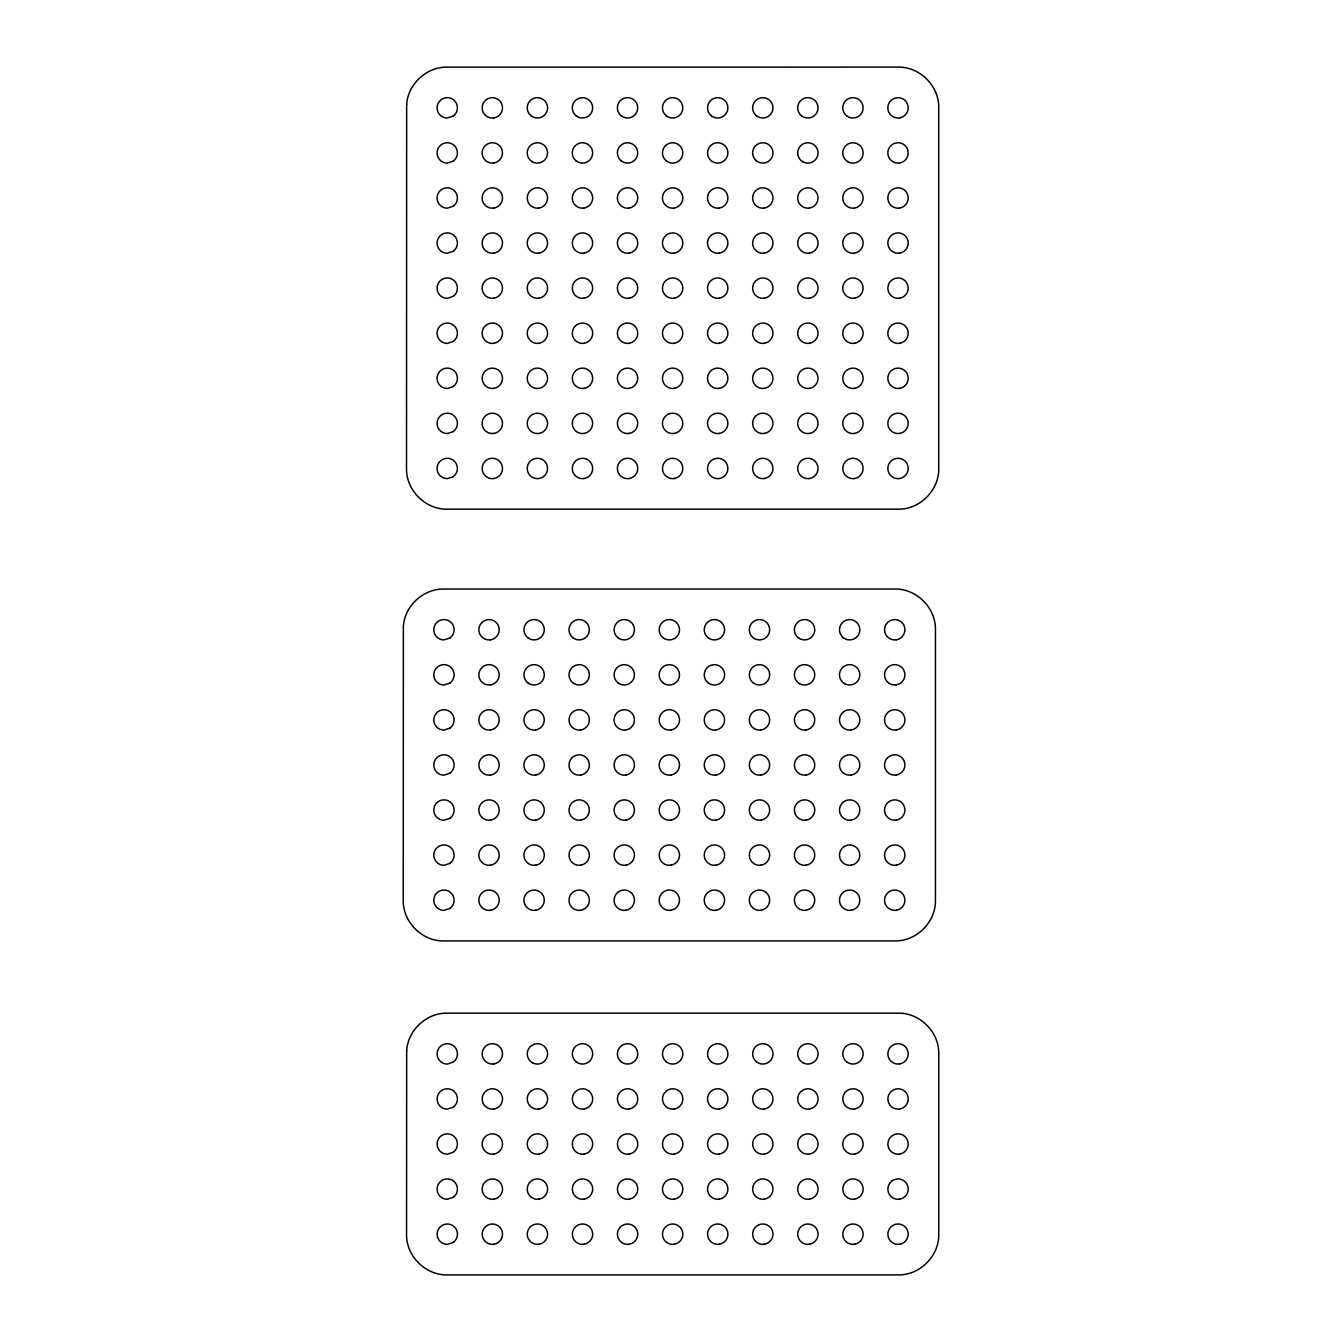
<?xml version="1.0" encoding="UTF-8"?>
<svg xmlns="http://www.w3.org/2000/svg" width="1342" height="1342" viewBox="0 0 1342 1342"><rect width="100%" height="100%" fill="white"/><g stroke="black" fill="none" stroke-linecap="round" stroke-linejoin="round"><path stroke-width="1.5" d="M406.66 104.642L406.525 468.459C406.005 490.216 425.481 509.692 447.238 509.172L898.016 509.172C919.79 509.692 939.266 490.199 938.729 468.442L938.729 107.813C939.266 86.056 919.773 66.58 898.016 67.1L447.238 67.134C426.639 66.697 407.834 84.076 406.66 104.642M403.372 626.546L403.237 900.214C402.717 921.971 422.193 941.447 443.95 940.927L894.728 940.927C916.502 941.447 935.978 921.954 935.441 900.18L935.441 629.75C935.961 607.993 916.485 588.517 894.728 589.037L443.95 589.037C423.351 588.601 404.546 605.98 403.372 626.546M406.676 1050.685L406.559 1234.187C406.039 1255.944 425.515 1275.42 447.272 1274.9L898.05 1274.9C919.807 1275.42 939.299 1255.927 938.763 1234.154L938.763 1053.873C939.283 1032.115 919.807 1012.64 898.05 1013.16L447.272 1013.16C426.672 1012.724 407.867 1030.119 406.676 1050.685M453.227 116.083L447.238 118.029A10.182 10.182 0 0 1 438.18 112.46L437.559 110.983A10.182 10.182 0 0 1 447.238 97.664L448.832 97.798A10.182 10.182 0 0 1 455.475 101.858L456.314 103.217A10.182 10.182 0 0 1 453.227 116.083M453.227 161.157L447.238 163.103A10.182 10.182 0 0 1 438.18 157.551L437.559 156.075A10.182 10.182 0 0 1 447.238 142.738L448.832 142.873A10.182 10.182 0 0 1 455.475 146.932L456.314 148.308A10.182 10.182 0 0 1 453.227 161.157M453.227 206.232L447.238 208.178A10.182 10.182 0 0 1 438.18 202.625L437.559 201.149A10.182 10.182 0 0 1 447.238 187.813L448.832 187.947A10.182 10.182 0 0 1 455.475 192.023L456.314 193.382A10.182 10.182 0 0 1 453.227 206.232M453.227 251.306L447.238 253.252A10.182 10.182 0 0 1 438.18 247.7L437.559 246.223A10.182 10.182 0 0 1 447.238 232.904L448.832 233.022A10.182 10.182 0 0 1 455.475 237.098L456.314 238.457A10.182 10.182 0 0 1 453.227 251.306M453.227 296.397L447.238 298.327A10.182 10.182 0 0 1 438.18 292.774L437.559 291.298A10.182 10.182 0 0 1 447.238 277.979L448.832 278.096A10.182 10.182 0 0 1 455.475 282.172L456.314 283.531A10.182 10.182 0 0 1 453.227 296.397M453.227 341.472L447.238 343.418A10.182 10.182 0 0 1 438.18 337.849L437.559 336.372A10.182 10.182 0 0 1 447.238 323.053L448.832 323.17A10.182 10.182 0 0 1 455.475 327.247L456.314 328.605A10.182 10.182 0 0 1 453.227 341.472M453.227 386.546L447.238 388.492A10.182 10.182 0 0 1 438.18 382.923L437.559 381.447A10.182 10.182 0 0 1 447.238 368.127L448.832 368.262A10.182 10.182 0 0 1 455.475 372.321L456.314 373.697A10.182 10.182 0 0 1 453.227 386.546M453.227 431.621L447.238 433.567A10.182 10.182 0 0 1 438.18 428.014L437.559 426.538A10.182 10.182 0 0 1 447.238 413.202L448.832 413.336A10.182 10.182 0 0 1 455.475 417.412L456.314 418.771A10.182 10.182 0 0 1 453.227 431.621M453.227 476.695L447.238 478.641A10.182 10.182 0 0 1 438.18 473.089L437.559 471.612A10.182 10.182 0 0 1 447.238 458.293L448.832 458.41A10.182 10.182 0 0 1 455.475 462.487L456.314 463.846A10.182 10.182 0 0 1 453.227 476.695M449.939 637.987L443.95 639.933A10.182 10.182 0 0 1 434.892 634.363L434.271 632.887A10.182 10.182 0 0 1 443.95 619.568L445.544 619.702A10.182 10.182 0 0 1 452.187 623.762L453.026 625.12A10.182 10.182 0 0 1 449.939 637.987M449.939 683.061L443.95 685.007A10.182 10.182 0 0 1 434.892 679.455L434.271 677.978A10.182 10.182 0 0 1 443.95 664.642L445.544 664.776A10.182 10.182 0 0 1 452.187 668.836L453.026 670.212A10.182 10.182 0 0 1 449.939 683.061M449.939 728.136L443.95 730.082A10.182 10.182 0 0 1 434.892 724.529L434.271 723.053A10.182 10.182 0 0 1 443.95 709.733L445.544 709.851A10.182 10.182 0 0 1 452.187 713.927L453.026 715.286A10.182 10.182 0 0 1 449.939 728.136M449.939 773.21L443.95 775.156A10.182 10.182 0 0 1 434.892 769.603L434.271 768.127A10.182 10.182 0 0 1 443.95 754.808L445.544 754.925A10.182 10.182 0 0 1 452.187 759.002L453.026 760.36A10.182 10.182 0 0 1 449.939 773.21M449.939 818.301L443.95 820.23A10.182 10.182 0 0 1 434.892 814.678L434.271 813.202A10.182 10.182 0 0 1 443.95 799.882L445.544 800A10.182 10.182 0 0 1 452.187 804.076L453.026 805.435A10.182 10.182 0 0 1 449.939 818.301M449.939 863.376L443.95 865.322A10.182 10.182 0 0 1 434.892 859.752L434.271 858.276A10.182 10.182 0 0 1 443.95 844.957L445.544 845.091A10.182 10.182 0 0 1 452.187 849.15L453.026 850.509A10.182 10.182 0 0 1 449.939 863.376M449.939 908.45L443.95 910.396A10.182 10.182 0 0 1 434.892 904.827L434.271 903.367A10.182 10.182 0 0 1 443.95 890.031L445.544 890.165A10.182 10.182 0 0 1 452.187 894.225L453.026 895.6A10.182 10.182 0 0 1 449.939 908.45M453.26 1062.109L447.272 1064.055A10.182 10.182 0 0 1 438.197 1058.503L437.593 1057.026A10.182 10.182 0 0 1 447.272 1043.69L448.865 1043.824A10.182 10.182 0 0 1 455.508 1047.884L456.347 1049.259A10.182 10.182 0 0 1 453.26 1062.109M453.26 1107.184L447.272 1109.129A10.182 10.182 0 0 1 438.197 1103.577L437.593 1102.101A10.182 10.182 0 0 1 447.272 1088.781L448.865 1088.899A10.182 10.182 0 0 1 455.508 1092.975L456.347 1094.334A10.182 10.182 0 0 1 453.26 1107.184M453.26 1152.258L447.272 1154.204A10.182 10.182 0 0 1 438.197 1148.651L437.593 1147.175A10.182 10.182 0 0 1 447.272 1133.856L448.865 1133.973A10.182 10.182 0 0 1 455.508 1138.05L456.347 1139.408A10.182 10.182 0 0 1 453.26 1152.258M453.26 1197.349L447.272 1199.278A10.182 10.182 0 0 1 438.197 1193.726L437.593 1192.25A10.182 10.182 0 0 1 447.272 1178.93L448.865 1179.048A10.182 10.182 0 0 1 455.508 1183.124L456.347 1184.483A10.182 10.182 0 0 1 453.26 1197.349M453.26 1242.424L447.272 1244.37A10.182 10.182 0 0 1 438.197 1238.8L437.593 1237.324A10.182 10.182 0 0 1 447.272 1224.005L448.865 1224.139A10.182 10.182 0 0 1 455.508 1228.198L456.347 1229.557A10.182 10.182 0 0 1 453.26 1242.424M493.906 117.895L492.313 118.029A10.182 10.182 0 0 1 483.254 112.46L482.634 110.983A10.182 10.182 0 0 1 492.313 97.664L493.906 97.798A10.182 10.182 0 0 1 500.549 101.858L501.388 103.217A10.182 10.182 0 0 1 493.906 117.895M899.61 117.895L898.016 118.029A10.182 10.182 0 0 1 888.958 112.46L888.337 110.983A10.182 10.182 0 0 1 898.016 97.664L899.61 97.798A10.182 10.182 0 0 1 906.253 101.858L907.091 103.217A10.182 10.182 0 0 1 899.61 117.895M493.906 162.969L492.313 163.103A10.182 10.182 0 0 1 483.254 157.551L482.634 156.075A10.182 10.182 0 0 1 492.313 142.738L493.906 142.873A10.182 10.182 0 0 1 500.549 146.932L501.388 148.308A10.182 10.182 0 0 1 493.906 162.969M899.61 162.969L898.016 163.103A10.182 10.182 0 0 1 888.958 157.551L888.337 156.075A10.182 10.182 0 0 1 898.016 142.738L899.61 142.873A10.182 10.182 0 0 1 906.253 146.932L907.091 148.308A10.182 10.182 0 0 1 899.61 162.969M493.906 208.06L492.313 208.178A10.182 10.182 0 0 1 483.254 202.625L482.634 201.149A10.182 10.182 0 0 1 492.313 187.813L493.906 187.947A10.182 10.182 0 0 1 500.549 192.023L501.388 193.382A10.182 10.182 0 0 1 493.906 208.06M538.998 208.06L537.404 208.178A10.182 10.182 0 0 1 528.329 202.625L527.725 201.149A10.182 10.182 0 0 1 537.404 187.813L538.998 187.947A10.182 10.182 0 0 1 545.64 192.023L546.462 193.382A10.182 10.182 0 0 1 538.998 208.06M584.072 208.06L582.478 208.178A10.182 10.182 0 0 1 573.403 202.625L572.799 201.149A10.182 10.182 0 0 1 582.478 187.813L584.072 187.947A10.182 10.182 0 0 1 590.715 192.023L591.554 193.382A10.182 10.182 0 0 1 584.072 208.06M629.146 208.06L627.553 208.178A10.182 10.182 0 0 1 618.477 202.625L617.874 201.149A10.182 10.182 0 0 1 627.553 187.813L629.146 187.947A10.182 10.182 0 0 1 635.789 192.023L636.628 193.382A10.182 10.182 0 0 1 629.146 208.06M674.221 208.06L672.627 208.178A10.182 10.182 0 0 1 663.569 202.625L662.948 201.149A10.182 10.182 0 0 1 672.627 187.813L674.221 187.947A10.182 10.182 0 0 1 680.864 192.023L681.702 193.382A10.182 10.182 0 0 1 674.221 208.06M719.295 208.06L717.702 208.178A10.182 10.182 0 0 1 708.643 202.625L708.022 201.149A10.182 10.182 0 0 1 717.702 187.813L719.295 187.947A10.182 10.182 0 0 1 725.938 192.023L726.777 193.382A10.182 10.182 0 0 1 719.295 208.06M764.386 208.06L762.793 208.178A10.182 10.182 0 0 1 753.718 202.625L753.114 201.149A10.182 10.182 0 0 1 762.793 187.813L764.386 187.947A10.182 10.182 0 0 1 771.029 192.023L771.851 193.382A10.182 10.182 0 0 1 764.386 208.06M809.461 208.06L807.867 208.178A10.182 10.182 0 0 1 798.792 202.625L798.188 201.149A10.182 10.182 0 0 1 807.867 187.813L809.461 187.947A10.182 10.182 0 0 1 816.104 192.023L816.926 193.382A10.182 10.182 0 0 1 809.461 208.06M854.535 208.06L852.942 208.178A10.182 10.182 0 0 1 843.866 202.625L843.262 201.149A10.182 10.182 0 0 1 852.942 187.813L854.535 187.947A10.182 10.182 0 0 1 861.178 192.023L862.017 193.382A10.182 10.182 0 0 1 854.535 208.06M899.61 208.06L898.016 208.178A10.182 10.182 0 0 1 888.958 202.625L888.337 201.149A10.182 10.182 0 0 1 898.016 187.813L899.61 187.947A10.182 10.182 0 0 1 906.253 192.023L907.091 193.382A10.182 10.182 0 0 1 899.61 208.06M493.906 253.135L492.313 253.252A10.182 10.182 0 0 1 483.254 247.7L482.634 246.223A10.182 10.182 0 0 1 492.313 232.904L493.906 233.022A10.182 10.182 0 0 1 500.549 237.098L501.388 238.457A10.182 10.182 0 0 1 493.906 253.135M538.998 253.135L537.404 253.252A10.182 10.182 0 0 1 528.329 247.7L527.725 246.223A10.182 10.182 0 0 1 537.404 232.904L538.998 233.022A10.182 10.182 0 0 1 545.64 237.098L546.462 238.457A10.182 10.182 0 0 1 538.998 253.135M584.072 253.135L582.478 253.252A10.182 10.182 0 0 1 573.403 247.7L572.799 246.223A10.182 10.182 0 0 1 582.478 232.904L584.072 233.022A10.182 10.182 0 0 1 590.715 237.098L591.554 238.457A10.182 10.182 0 0 1 584.072 253.135M629.146 253.135L627.553 253.252A10.182 10.182 0 0 1 618.477 247.7L617.874 246.223A10.182 10.182 0 0 1 627.553 232.904L629.146 233.022A10.182 10.182 0 0 1 635.789 237.098L636.628 238.457A10.182 10.182 0 0 1 629.146 253.135M674.221 253.135L672.627 253.252A10.182 10.182 0 0 1 663.569 247.7L662.948 246.223A10.182 10.182 0 0 1 672.627 232.904L674.221 233.022A10.182 10.182 0 0 1 680.864 237.098L681.702 238.457A10.182 10.182 0 0 1 674.221 253.135M719.295 253.135L717.702 253.252A10.182 10.182 0 0 1 708.643 247.7L708.022 246.223A10.182 10.182 0 0 1 717.702 232.904L719.295 233.022A10.182 10.182 0 0 1 725.938 237.098L726.777 238.457A10.182 10.182 0 0 1 719.295 253.135M764.386 253.135L762.793 253.252A10.182 10.182 0 0 1 753.718 247.7L753.114 246.223A10.182 10.182 0 0 1 762.793 232.904L764.386 233.022A10.182 10.182 0 0 1 771.029 237.098L771.851 238.457A10.182 10.182 0 0 1 764.386 253.135M809.461 253.135L807.867 253.252A10.182 10.182 0 0 1 798.792 247.7L798.188 246.223A10.182 10.182 0 0 1 807.867 232.904L809.461 233.022A10.182 10.182 0 0 1 816.104 237.098L816.926 238.457A10.182 10.182 0 0 1 809.461 253.135M854.535 253.135L852.942 253.252A10.182 10.182 0 0 1 843.866 247.7L843.262 246.223A10.182 10.182 0 0 1 852.942 232.904L854.535 233.022A10.182 10.182 0 0 1 861.178 237.098L862.017 238.457A10.182 10.182 0 0 1 854.535 253.135M899.61 253.135L898.016 253.252A10.182 10.182 0 0 1 888.958 247.7L888.337 246.223A10.182 10.182 0 0 1 898.016 232.904L899.61 233.022A10.182 10.182 0 0 1 906.253 237.098L907.091 238.457A10.182 10.182 0 0 1 899.61 253.135M493.906 298.209L492.313 298.327A10.182 10.182 0 0 1 483.254 292.774L482.634 291.298A10.182 10.182 0 0 1 492.313 277.979L493.906 278.096A10.182 10.182 0 0 1 500.549 282.172L501.388 283.531A10.182 10.182 0 0 1 493.906 298.209M538.998 298.209L537.404 298.327A10.182 10.182 0 0 1 528.329 292.774L527.725 291.298A10.182 10.182 0 0 1 537.404 277.979L538.998 278.096A10.182 10.182 0 0 1 545.64 282.172L546.462 283.531A10.182 10.182 0 0 1 538.998 298.209M584.072 298.209L582.478 298.327A10.182 10.182 0 0 1 573.403 292.774L572.799 291.298A10.182 10.182 0 0 1 582.478 277.979L584.072 278.096A10.182 10.182 0 0 1 590.715 282.172L591.554 283.531A10.182 10.182 0 0 1 584.072 298.209M629.146 298.209L627.553 298.327A10.182 10.182 0 0 1 618.477 292.774L617.874 291.298A10.182 10.182 0 0 1 627.553 277.979L629.146 278.096A10.182 10.182 0 0 1 635.789 282.172L636.628 283.531A10.182 10.182 0 0 1 629.146 298.209M674.221 298.209L672.627 298.327A10.182 10.182 0 0 1 663.569 292.774L662.948 291.298A10.182 10.182 0 0 1 672.627 277.979L674.221 278.096A10.182 10.182 0 0 1 680.864 282.172L681.702 283.531A10.182 10.182 0 0 1 674.221 298.209M719.295 298.209L717.702 298.327A10.182 10.182 0 0 1 708.643 292.774L708.022 291.298A10.182 10.182 0 0 1 717.702 277.979L719.295 278.096A10.182 10.182 0 0 1 725.938 282.172L726.777 283.531A10.182 10.182 0 0 1 719.295 298.209M764.386 298.209L762.793 298.327A10.182 10.182 0 0 1 753.718 292.774L753.114 291.298A10.182 10.182 0 0 1 762.793 277.979L764.386 278.096A10.182 10.182 0 0 1 771.029 282.172L771.851 283.531A10.182 10.182 0 0 1 764.386 298.209M809.461 298.209L807.867 298.327A10.182 10.182 0 0 1 798.792 292.774L798.188 291.298A10.182 10.182 0 0 1 807.867 277.979L809.461 278.096A10.182 10.182 0 0 1 816.104 282.172L816.926 283.531A10.182 10.182 0 0 1 809.461 298.209M854.535 298.209L852.942 298.327A10.182 10.182 0 0 1 843.866 292.774L843.262 291.298A10.182 10.182 0 0 1 852.942 277.979L854.535 278.096A10.182 10.182 0 0 1 861.178 282.172L862.017 283.531A10.182 10.182 0 0 1 854.535 298.209M899.61 298.209L898.016 298.327A10.182 10.182 0 0 1 888.958 292.774L888.337 291.298A10.182 10.182 0 0 1 898.016 277.979L899.61 278.096A10.182 10.182 0 0 1 906.253 282.172L907.091 283.531A10.182 10.182 0 0 1 899.61 298.209M493.906 343.284L492.313 343.418A10.182 10.182 0 0 1 483.254 337.849L482.634 336.372A10.182 10.182 0 0 1 492.313 323.053L493.906 323.17A10.182 10.182 0 0 1 500.549 327.247L501.388 328.605A10.182 10.182 0 0 1 493.906 343.284M538.998 343.284L537.404 343.418A10.182 10.182 0 0 1 528.329 337.849L527.725 336.372A10.182 10.182 0 0 1 537.404 323.053L538.998 323.17A10.182 10.182 0 0 1 545.64 327.247L546.462 328.605A10.182 10.182 0 0 1 538.998 343.284M584.072 343.284L582.478 343.418A10.182 10.182 0 0 1 573.403 337.849L572.799 336.372A10.182 10.182 0 0 1 582.478 323.053L584.072 323.17A10.182 10.182 0 0 1 590.715 327.247L591.554 328.605A10.182 10.182 0 0 1 584.072 343.284M629.146 343.284L627.553 343.418A10.182 10.182 0 0 1 618.477 337.849L617.874 336.372A10.182 10.182 0 0 1 627.553 323.053L629.146 323.17A10.182 10.182 0 0 1 635.789 327.247L636.628 328.605A10.182 10.182 0 0 1 629.146 343.284M674.221 343.284L672.627 343.418A10.182 10.182 0 0 1 663.569 337.849L662.948 336.372A10.182 10.182 0 0 1 672.627 323.053L674.221 323.17A10.182 10.182 0 0 1 680.864 327.247L681.702 328.605A10.182 10.182 0 0 1 674.221 343.284M719.295 343.284L717.702 343.418A10.182 10.182 0 0 1 708.643 337.849L708.022 336.372A10.182 10.182 0 0 1 717.702 323.053L719.295 323.17A10.182 10.182 0 0 1 725.938 327.247L726.777 328.605A10.182 10.182 0 0 1 719.295 343.284M764.386 343.284L762.793 343.418A10.182 10.182 0 0 1 753.718 337.849L753.114 336.372A10.182 10.182 0 0 1 762.793 323.053L764.386 323.17A10.182 10.182 0 0 1 771.029 327.247L771.851 328.605A10.182 10.182 0 0 1 764.386 343.284M809.461 343.284L807.867 343.418A10.182 10.182 0 0 1 798.792 337.849L798.188 336.372A10.182 10.182 0 0 1 807.867 323.053L809.461 323.17A10.182 10.182 0 0 1 816.104 327.247L816.926 328.605A10.182 10.182 0 0 1 809.461 343.284M854.535 343.284L852.942 343.418A10.182 10.182 0 0 1 843.866 337.849L843.262 336.372A10.182 10.182 0 0 1 852.942 323.053L854.535 323.17A10.182 10.182 0 0 1 861.178 327.247L862.017 328.605A10.182 10.182 0 0 1 854.535 343.284M899.61 343.284L898.016 343.418A10.182 10.182 0 0 1 888.958 337.849L888.337 336.372A10.182 10.182 0 0 1 898.016 323.053L899.61 323.17A10.182 10.182 0 0 1 906.253 327.247L907.091 328.605A10.182 10.182 0 0 1 899.61 343.284M493.906 388.358L492.313 388.492A10.182 10.182 0 0 1 483.254 382.923L482.634 381.447A10.182 10.182 0 0 1 492.313 368.127L493.906 368.262A10.182 10.182 0 0 1 500.549 372.321L501.388 373.697A10.182 10.182 0 0 1 493.906 388.358M538.998 388.358L537.404 388.492A10.182 10.182 0 0 1 528.329 382.923L527.725 381.447A10.182 10.182 0 0 1 537.404 368.127L538.998 368.262A10.182 10.182 0 0 1 545.64 372.321L546.462 373.697A10.182 10.182 0 0 1 538.998 388.358M584.072 388.358L582.478 388.492A10.182 10.182 0 0 1 573.403 382.923L572.799 381.447A10.182 10.182 0 0 1 582.478 368.127L584.072 368.262A10.182 10.182 0 0 1 590.715 372.321L591.554 373.697A10.182 10.182 0 0 1 584.072 388.358M629.146 388.358L627.553 388.492A10.182 10.182 0 0 1 618.477 382.923L617.874 381.447A10.182 10.182 0 0 1 627.553 368.127L629.146 368.262A10.182 10.182 0 0 1 635.789 372.321L636.628 373.697A10.182 10.182 0 0 1 629.146 388.358M674.221 388.358L672.627 388.492A10.182 10.182 0 0 1 663.569 382.923L662.948 381.447A10.182 10.182 0 0 1 672.627 368.127L674.221 368.262A10.182 10.182 0 0 1 680.864 372.321L681.702 373.697A10.182 10.182 0 0 1 674.221 388.358M719.295 388.358L717.702 388.492A10.182 10.182 0 0 1 708.643 382.923L708.022 381.447A10.182 10.182 0 0 1 717.702 368.127L719.295 368.262A10.182 10.182 0 0 1 725.938 372.321L726.777 373.697A10.182 10.182 0 0 1 719.295 388.358M764.386 388.358L762.793 388.492A10.182 10.182 0 0 1 753.718 382.923L753.114 381.447A10.182 10.182 0 0 1 762.793 368.127L764.386 368.262A10.182 10.182 0 0 1 771.029 372.321L771.851 373.697A10.182 10.182 0 0 1 764.386 388.358M809.461 388.358L807.867 388.492A10.182 10.182 0 0 1 798.792 382.923L798.188 381.447A10.182 10.182 0 0 1 807.867 368.127L809.461 368.262A10.182 10.182 0 0 1 816.104 372.321L816.926 373.697A10.182 10.182 0 0 1 809.461 388.358M854.535 388.358L852.942 388.492A10.182 10.182 0 0 1 843.866 382.923L843.262 381.447A10.182 10.182 0 0 1 852.942 368.127L854.535 368.262A10.182 10.182 0 0 1 861.178 372.321L862.017 373.697A10.182 10.182 0 0 1 854.535 388.358M899.61 388.358L898.016 388.492A10.182 10.182 0 0 1 888.958 382.923L888.337 381.447A10.182 10.182 0 0 1 898.016 368.127L899.61 368.262A10.182 10.182 0 0 1 906.253 372.321L907.091 373.697A10.182 10.182 0 0 1 899.61 388.358M493.906 433.432L492.313 433.567A10.182 10.182 0 0 1 483.254 428.014L482.634 426.538A10.182 10.182 0 0 1 492.313 413.202L493.906 413.336A10.182 10.182 0 0 1 500.549 417.412L501.388 418.771A10.182 10.182 0 0 1 493.906 433.432M538.998 433.432L537.404 433.567A10.182 10.182 0 0 1 528.329 428.014L527.725 426.538A10.182 10.182 0 0 1 537.404 413.202L538.998 413.336A10.182 10.182 0 0 1 545.64 417.412L546.462 418.771A10.182 10.182 0 0 1 538.998 433.432M584.072 433.432L582.478 433.567A10.182 10.182 0 0 1 573.403 428.014L572.799 426.538A10.182 10.182 0 0 1 582.478 413.202L584.072 413.336A10.182 10.182 0 0 1 590.715 417.412L591.554 418.771A10.182 10.182 0 0 1 584.072 433.432M629.146 433.432L627.553 433.567A10.182 10.182 0 0 1 618.477 428.014L617.874 426.538A10.182 10.182 0 0 1 627.553 413.202L629.146 413.336A10.182 10.182 0 0 1 635.789 417.412L636.628 418.771A10.182 10.182 0 0 1 629.146 433.432M674.221 433.432L672.627 433.567A10.182 10.182 0 0 1 663.569 428.014L662.948 426.538A10.182 10.182 0 0 1 672.627 413.202L674.221 413.336A10.182 10.182 0 0 1 680.864 417.412L681.702 418.771A10.182 10.182 0 0 1 674.221 433.432M719.295 433.432L717.702 433.567A10.182 10.182 0 0 1 708.643 428.014L708.022 426.538A10.182 10.182 0 0 1 717.702 413.202L719.295 413.336A10.182 10.182 0 0 1 725.938 417.412L726.777 418.771A10.182 10.182 0 0 1 719.295 433.432M764.386 433.432L762.793 433.567A10.182 10.182 0 0 1 753.718 428.014L753.114 426.538A10.182 10.182 0 0 1 762.793 413.202L764.386 413.336A10.182 10.182 0 0 1 771.029 417.412L771.851 418.771A10.182 10.182 0 0 1 764.386 433.432M809.461 433.432L807.867 433.567A10.182 10.182 0 0 1 798.792 428.014L798.188 426.538A10.182 10.182 0 0 1 807.867 413.202L809.461 413.336A10.182 10.182 0 0 1 816.104 417.412L816.926 418.771A10.182 10.182 0 0 1 809.461 433.432M854.535 433.432L852.942 433.567A10.182 10.182 0 0 1 843.866 428.014L843.262 426.538A10.182 10.182 0 0 1 852.942 413.202L854.535 413.336A10.182 10.182 0 0 1 861.178 417.412L862.017 418.771A10.182 10.182 0 0 1 854.535 433.432M899.61 433.432L898.016 433.567A10.182 10.182 0 0 1 888.958 428.014L888.337 426.538A10.182 10.182 0 0 1 898.016 413.202L899.61 413.336A10.182 10.182 0 0 1 906.253 417.412L907.091 418.771A10.182 10.182 0 0 1 899.61 433.432M493.906 478.524L492.313 478.641A10.182 10.182 0 0 1 483.254 473.089L482.634 471.612A10.182 10.182 0 0 1 492.313 458.293L493.906 458.41A10.182 10.182 0 0 1 500.549 462.487L501.388 463.846A10.182 10.182 0 0 1 493.906 478.524M538.998 478.524L537.404 478.641A10.182 10.182 0 0 1 528.329 473.089L527.725 471.612A10.182 10.182 0 0 1 537.404 458.293L538.998 458.41A10.182 10.182 0 0 1 545.64 462.487L546.462 463.846A10.182 10.182 0 0 1 538.998 478.524M584.072 478.524L582.478 478.641A10.182 10.182 0 0 1 573.403 473.089L572.799 471.612A10.182 10.182 0 0 1 582.478 458.293L584.072 458.41A10.182 10.182 0 0 1 590.715 462.487L591.554 463.846A10.182 10.182 0 0 1 584.072 478.524M629.146 478.524L627.553 478.641A10.182 10.182 0 0 1 618.477 473.089L617.874 471.612A10.182 10.182 0 0 1 627.553 458.293L629.146 458.41A10.182 10.182 0 0 1 635.789 462.487L636.628 463.846A10.182 10.182 0 0 1 629.146 478.524M674.221 478.524L672.627 478.641A10.182 10.182 0 0 1 663.569 473.089L662.948 471.612A10.182 10.182 0 0 1 672.627 458.293L674.221 458.41A10.182 10.182 0 0 1 680.864 462.487L681.702 463.846A10.182 10.182 0 0 1 674.221 478.524M719.295 478.524L717.702 478.641A10.182 10.182 0 0 1 708.643 473.089L708.022 471.612A10.182 10.182 0 0 1 717.702 458.293L719.295 458.41A10.182 10.182 0 0 1 725.938 462.487L726.777 463.846A10.182 10.182 0 0 1 719.295 478.524M764.386 478.524L762.793 478.641A10.182 10.182 0 0 1 753.718 473.089L753.114 471.612A10.182 10.182 0 0 1 762.793 458.293L764.386 458.41A10.182 10.182 0 0 1 771.029 462.487L771.851 463.846A10.182 10.182 0 0 1 764.386 478.524M809.461 478.524L807.867 478.641A10.182 10.182 0 0 1 798.792 473.089L798.188 471.612A10.182 10.182 0 0 1 807.867 458.293L809.461 458.41A10.182 10.182 0 0 1 816.104 462.487L816.926 463.846A10.182 10.182 0 0 1 809.461 478.524M854.535 478.524L852.942 478.641A10.182 10.182 0 0 1 843.866 473.089L843.262 471.612A10.182 10.182 0 0 1 852.942 458.293L854.535 458.41A10.182 10.182 0 0 1 861.178 462.487L862.017 463.846A10.182 10.182 0 0 1 854.535 478.524M899.61 478.524L898.016 478.641A10.182 10.182 0 0 1 888.958 473.089L888.337 471.612A10.182 10.182 0 0 1 898.016 458.293L899.61 458.41A10.182 10.182 0 0 1 906.253 462.487L907.091 463.846A10.182 10.182 0 0 1 899.61 478.524M490.618 639.798L489.025 639.933A10.182 10.182 0 0 1 479.966 634.363L479.346 632.887A10.182 10.182 0 0 1 489.025 619.568L490.618 619.702A10.182 10.182 0 0 1 497.261 623.762L498.1 625.12A10.182 10.182 0 0 1 490.618 639.798M896.322 639.798L894.728 639.933A10.182 10.182 0 0 1 885.653 634.363L885.049 632.887A10.182 10.182 0 0 1 894.728 619.568L896.322 619.702A10.182 10.182 0 0 1 902.965 623.762L903.803 625.12A10.182 10.182 0 0 1 896.322 639.798M490.618 684.873L489.025 685.007A10.182 10.182 0 0 1 479.966 679.455L479.346 677.978A10.182 10.182 0 0 1 489.025 664.642L490.618 664.776A10.182 10.182 0 0 1 497.261 668.836L498.1 670.212A10.182 10.182 0 0 1 490.618 684.873M896.322 684.873L894.728 685.007A10.182 10.182 0 0 1 885.653 679.455L885.049 677.978A10.182 10.182 0 0 1 894.728 664.642L896.322 664.776A10.182 10.182 0 0 1 902.965 668.836L903.803 670.212A10.182 10.182 0 0 1 896.322 684.873M490.618 729.964L489.025 730.082A10.182 10.182 0 0 1 479.966 724.529L479.346 723.053A10.182 10.182 0 0 1 489.025 709.733L490.618 709.851A10.182 10.182 0 0 1 497.261 713.927L498.1 715.286A10.182 10.182 0 0 1 490.618 729.964M535.693 729.964L534.116 730.082A10.182 10.182 0 0 1 525.041 724.529L524.42 723.053A10.182 10.182 0 0 1 534.116 709.733L535.693 709.851A10.182 10.182 0 0 1 542.336 713.927L543.174 715.286A10.182 10.182 0 0 1 535.693 729.964M580.784 729.964L579.19 730.082A10.182 10.182 0 0 1 570.115 724.529L569.511 723.053A10.182 10.182 0 0 1 579.19 709.733L580.784 709.851A10.182 10.182 0 0 1 587.427 713.927L588.249 715.286A10.182 10.182 0 0 1 580.784 729.964M625.858 729.964L624.265 730.082A10.182 10.182 0 0 1 615.19 724.529L614.586 723.053A10.182 10.182 0 0 1 624.265 709.733L625.858 709.851A10.182 10.182 0 0 1 632.501 713.927L633.34 715.286A10.182 10.182 0 0 1 625.858 729.964M670.933 729.964L669.339 730.082A10.182 10.182 0 0 1 660.264 724.529L659.66 723.053A10.182 10.182 0 0 1 669.339 709.733L670.933 709.851A10.182 10.182 0 0 1 677.576 713.927L678.415 715.286A10.182 10.182 0 0 1 670.933 729.964M716.007 729.964L714.414 730.082A10.182 10.182 0 0 1 705.355 724.529L704.735 723.053A10.182 10.182 0 0 1 714.414 709.733L716.007 709.851A10.182 10.182 0 0 1 722.65 713.927L723.489 715.286A10.182 10.182 0 0 1 716.007 729.964M761.082 729.964L759.488 730.082A10.182 10.182 0 0 1 750.43 724.529L749.809 723.053A10.182 10.182 0 0 1 759.488 709.733L761.082 709.851A10.182 10.182 0 0 1 767.725 713.927L768.563 715.286A10.182 10.182 0 0 1 761.082 729.964M806.173 729.964L804.579 730.082A10.182 10.182 0 0 1 795.504 724.529L794.9 723.053A10.182 10.182 0 0 1 804.579 709.733L806.173 709.851A10.182 10.182 0 0 1 812.816 713.927L813.638 715.286A10.182 10.182 0 0 1 806.173 729.964M851.247 729.964L849.654 730.082A10.182 10.182 0 0 1 840.578 724.529L839.975 723.053A10.182 10.182 0 0 1 849.654 709.733L851.247 709.851A10.182 10.182 0 0 1 857.89 713.927L858.712 715.286A10.182 10.182 0 0 1 851.247 729.964M896.322 729.964L894.728 730.082A10.182 10.182 0 0 1 885.653 724.529L885.049 723.053A10.182 10.182 0 0 1 894.728 709.733L896.322 709.851A10.182 10.182 0 0 1 902.965 713.927L903.803 715.286A10.182 10.182 0 0 1 896.322 729.964M490.618 775.039L489.025 775.156A10.182 10.182 0 0 1 479.966 769.603L479.346 768.127A10.182 10.182 0 0 1 489.025 754.808L490.618 754.925A10.182 10.182 0 0 1 497.261 759.002L498.1 760.36A10.182 10.182 0 0 1 490.618 775.039M535.693 775.039L534.116 775.156A10.182 10.182 0 0 1 525.041 769.603L524.42 768.127A10.182 10.182 0 0 1 534.116 754.808L535.693 754.925A10.182 10.182 0 0 1 542.336 759.002L543.174 760.36A10.182 10.182 0 0 1 535.693 775.039M580.784 775.039L579.19 775.156A10.182 10.182 0 0 1 570.115 769.603L569.511 768.127A10.182 10.182 0 0 1 579.19 754.808L580.784 754.925A10.182 10.182 0 0 1 587.427 759.002L588.249 760.36A10.182 10.182 0 0 1 580.784 775.039M625.858 775.039L624.265 775.156A10.182 10.182 0 0 1 615.19 769.603L614.586 768.127A10.182 10.182 0 0 1 624.265 754.808L625.858 754.925A10.182 10.182 0 0 1 632.501 759.002L633.34 760.36A10.182 10.182 0 0 1 625.858 775.039M670.933 775.039L669.339 775.156A10.182 10.182 0 0 1 660.264 769.603L659.66 768.127A10.182 10.182 0 0 1 669.339 754.808L670.933 754.925A10.182 10.182 0 0 1 677.576 759.002L678.415 760.36A10.182 10.182 0 0 1 670.933 775.039M716.007 775.039L714.414 775.156A10.182 10.182 0 0 1 705.355 769.603L704.735 768.127A10.182 10.182 0 0 1 714.414 754.808L716.007 754.925A10.182 10.182 0 0 1 722.65 759.002L723.489 760.36A10.182 10.182 0 0 1 716.007 775.039M761.082 775.039L759.488 775.156A10.182 10.182 0 0 1 750.43 769.603L749.809 768.127A10.182 10.182 0 0 1 759.488 754.808L761.082 754.925A10.182 10.182 0 0 1 767.725 759.002L768.563 760.36A10.182 10.182 0 0 1 761.082 775.039M806.173 775.039L804.579 775.156A10.182 10.182 0 0 1 795.504 769.603L794.9 768.127A10.182 10.182 0 0 1 804.579 754.808L806.173 754.925A10.182 10.182 0 0 1 812.816 759.002L813.638 760.36A10.182 10.182 0 0 1 806.173 775.039M851.247 775.039L849.654 775.156A10.182 10.182 0 0 1 840.578 769.603L839.975 768.127A10.182 10.182 0 0 1 849.654 754.808L851.247 754.925A10.182 10.182 0 0 1 857.89 759.002L858.712 760.36A10.182 10.182 0 0 1 851.247 775.039M896.322 775.039L894.728 775.156A10.182 10.182 0 0 1 885.653 769.603L885.049 768.127A10.182 10.182 0 0 1 894.728 754.808L896.322 754.925A10.182 10.182 0 0 1 902.965 759.002L903.803 760.36A10.182 10.182 0 0 1 896.322 775.039M490.618 820.113L489.025 820.23A10.182 10.182 0 0 1 479.966 814.678L479.346 813.202A10.182 10.182 0 0 1 489.025 799.882L490.618 800A10.182 10.182 0 0 1 497.261 804.076L498.1 805.435A10.182 10.182 0 0 1 490.618 820.113M535.693 820.113L534.116 820.23A10.182 10.182 0 0 1 525.041 814.678L524.42 813.202A10.182 10.182 0 0 1 534.116 799.882L535.693 800A10.182 10.182 0 0 1 542.336 804.076L543.174 805.435A10.182 10.182 0 0 1 535.693 820.113M580.784 820.113L579.19 820.23A10.182 10.182 0 0 1 570.115 814.678L569.511 813.202A10.182 10.182 0 0 1 579.19 799.882L580.784 800A10.182 10.182 0 0 1 587.427 804.076L588.249 805.435A10.182 10.182 0 0 1 580.784 820.113M625.858 820.113L624.265 820.23A10.182 10.182 0 0 1 615.19 814.678L614.586 813.202A10.182 10.182 0 0 1 624.265 799.882L625.858 800A10.182 10.182 0 0 1 632.501 804.076L633.34 805.435A10.182 10.182 0 0 1 625.858 820.113M670.933 820.113L669.339 820.23A10.182 10.182 0 0 1 660.264 814.678L659.66 813.202A10.182 10.182 0 0 1 669.339 799.882L670.933 800A10.182 10.182 0 0 1 677.576 804.076L678.415 805.435A10.182 10.182 0 0 1 670.933 820.113M716.007 820.113L714.414 820.23A10.182 10.182 0 0 1 705.355 814.678L704.735 813.202A10.182 10.182 0 0 1 714.414 799.882L716.007 800A10.182 10.182 0 0 1 722.65 804.076L723.489 805.435A10.182 10.182 0 0 1 716.007 820.113M761.082 820.113L759.488 820.23A10.182 10.182 0 0 1 750.43 814.678L749.809 813.202A10.182 10.182 0 0 1 759.488 799.882L761.082 800A10.182 10.182 0 0 1 767.725 804.076L768.563 805.435A10.182 10.182 0 0 1 761.082 820.113M806.173 820.113L804.579 820.23A10.182 10.182 0 0 1 795.504 814.678L794.9 813.202A10.182 10.182 0 0 1 804.579 799.882L806.173 800A10.182 10.182 0 0 1 812.816 804.076L813.638 805.435A10.182 10.182 0 0 1 806.173 820.113M851.247 820.113L849.654 820.23A10.182 10.182 0 0 1 840.578 814.678L839.975 813.202A10.182 10.182 0 0 1 849.654 799.882L851.247 800A10.182 10.182 0 0 1 857.89 804.076L858.712 805.435A10.182 10.182 0 0 1 851.247 820.113M896.322 820.113L894.728 820.23A10.182 10.182 0 0 1 885.653 814.678L885.049 813.202A10.182 10.182 0 0 1 894.728 799.882L896.322 800A10.182 10.182 0 0 1 902.965 804.076L903.803 805.435A10.182 10.182 0 0 1 896.322 820.113M490.618 865.187L489.025 865.322A10.182 10.182 0 0 1 479.966 859.752L479.346 858.276A10.182 10.182 0 0 1 489.025 844.957L490.618 845.091A10.182 10.182 0 0 1 497.261 849.15L498.1 850.509A10.182 10.182 0 0 1 490.618 865.187M535.693 865.187L534.116 865.322A10.182 10.182 0 0 1 525.041 859.752L524.42 858.276A10.182 10.182 0 0 1 534.116 844.957L535.693 845.091A10.182 10.182 0 0 1 542.336 849.15L543.174 850.509A10.182 10.182 0 0 1 535.693 865.187M580.784 865.187L579.19 865.322A10.182 10.182 0 0 1 570.115 859.752L569.511 858.276A10.182 10.182 0 0 1 579.19 844.957L580.784 845.091A10.182 10.182 0 0 1 587.427 849.15L588.249 850.509A10.182 10.182 0 0 1 580.784 865.187M625.858 865.187L624.265 865.322A10.182 10.182 0 0 1 615.19 859.752L614.586 858.276A10.182 10.182 0 0 1 624.265 844.957L625.858 845.091A10.182 10.182 0 0 1 632.501 849.15L633.34 850.509A10.182 10.182 0 0 1 625.858 865.187M670.933 865.187L669.339 865.322A10.182 10.182 0 0 1 660.264 859.752L659.66 858.276A10.182 10.182 0 0 1 669.339 844.957L670.933 845.091A10.182 10.182 0 0 1 677.576 849.15L678.415 850.509A10.182 10.182 0 0 1 670.933 865.187M716.007 865.187L714.414 865.322A10.182 10.182 0 0 1 705.355 859.752L704.735 858.276A10.182 10.182 0 0 1 714.414 844.957L716.007 845.091A10.182 10.182 0 0 1 722.65 849.15L723.489 850.509A10.182 10.182 0 0 1 716.007 865.187M761.082 865.187L759.488 865.322A10.182 10.182 0 0 1 750.43 859.752L749.809 858.276A10.182 10.182 0 0 1 759.488 844.957L761.082 845.091A10.182 10.182 0 0 1 767.725 849.15L768.563 850.509A10.182 10.182 0 0 1 761.082 865.187M806.173 865.187L804.579 865.322A10.182 10.182 0 0 1 795.504 859.752L794.9 858.276A10.182 10.182 0 0 1 804.579 844.957L806.173 845.091A10.182 10.182 0 0 1 812.816 849.15L813.638 850.509A10.182 10.182 0 0 1 806.173 865.187M851.247 865.187L849.654 865.322A10.182 10.182 0 0 1 840.578 859.752L839.975 858.276A10.182 10.182 0 0 1 849.654 844.957L851.247 845.091A10.182 10.182 0 0 1 857.89 849.15L858.712 850.509A10.182 10.182 0 0 1 851.247 865.187M896.322 865.187L894.728 865.322A10.182 10.182 0 0 1 885.653 859.752L885.049 858.276A10.182 10.182 0 0 1 894.728 844.957L896.322 845.091A10.182 10.182 0 0 1 902.965 849.15L903.803 850.509A10.182 10.182 0 0 1 896.322 865.187M490.618 910.262L489.025 910.396A10.182 10.182 0 0 1 479.966 904.827L479.346 903.367A10.182 10.182 0 0 1 489.025 890.031L490.618 890.165A10.182 10.182 0 0 1 497.261 894.225L498.1 895.6A10.182 10.182 0 0 1 490.618 910.262M535.693 910.262L534.116 910.396A10.182 10.182 0 0 1 525.041 904.827L524.42 903.367A10.182 10.182 0 0 1 534.116 890.031L535.693 890.165A10.182 10.182 0 0 1 542.336 894.225L543.174 895.6A10.182 10.182 0 0 1 535.693 910.262M580.784 910.262L579.19 910.396A10.182 10.182 0 0 1 570.115 904.827L569.511 903.367A10.182 10.182 0 0 1 579.19 890.031L580.784 890.165A10.182 10.182 0 0 1 587.427 894.225L588.249 895.6A10.182 10.182 0 0 1 580.784 910.262M625.858 910.262L624.265 910.396A10.182 10.182 0 0 1 615.19 904.827L614.586 903.367A10.182 10.182 0 0 1 624.265 890.031L625.858 890.165A10.182 10.182 0 0 1 632.501 894.225L633.34 895.6A10.182 10.182 0 0 1 625.858 910.262M670.933 910.262L669.339 910.396A10.182 10.182 0 0 1 660.264 904.827L659.66 903.367A10.182 10.182 0 0 1 669.339 890.031L670.933 890.165A10.182 10.182 0 0 1 677.576 894.225L678.415 895.6A10.182 10.182 0 0 1 670.933 910.262M716.007 910.262L714.414 910.396A10.182 10.182 0 0 1 705.355 904.827L704.735 903.367A10.182 10.182 0 0 1 714.414 890.031L716.007 890.165A10.182 10.182 0 0 1 722.65 894.225L723.489 895.6A10.182 10.182 0 0 1 716.007 910.262M761.082 910.262L759.488 910.396A10.182 10.182 0 0 1 750.43 904.827L749.809 903.367A10.182 10.182 0 0 1 759.488 890.031L761.082 890.165A10.182 10.182 0 0 1 767.725 894.225L768.563 895.6A10.182 10.182 0 0 1 761.082 910.262M806.173 910.262L804.579 910.396A10.182 10.182 0 0 1 795.504 904.827L794.9 903.367A10.182 10.182 0 0 1 804.579 890.031L806.173 890.165A10.182 10.182 0 0 1 812.816 894.225L813.638 895.6A10.182 10.182 0 0 1 806.173 910.262M851.247 910.262L849.654 910.396A10.182 10.182 0 0 1 840.578 904.827L839.975 903.367A10.182 10.182 0 0 1 849.654 890.031L851.247 890.165A10.182 10.182 0 0 1 857.89 894.225L858.712 895.6A10.182 10.182 0 0 1 851.247 910.262M896.322 910.262L894.728 910.396A10.182 10.182 0 0 1 885.653 904.827L885.049 903.367A10.182 10.182 0 0 1 894.728 890.031L896.322 890.165A10.182 10.182 0 0 1 902.965 894.225L903.803 895.6A10.182 10.182 0 0 1 896.322 910.262M493.94 1063.921L492.346 1064.055A10.182 10.182 0 0 1 483.288 1058.503L482.667 1057.026A10.182 10.182 0 0 1 492.346 1043.69L493.94 1043.824A10.182 10.182 0 0 1 500.583 1047.884L501.422 1049.259A10.182 10.182 0 0 1 493.94 1063.921M899.643 1063.921L898.05 1064.055A10.182 10.182 0 0 1 888.974 1058.503L888.37 1057.026A10.182 10.182 0 0 1 898.05 1043.69L899.643 1043.824A10.182 10.182 0 0 1 906.286 1047.884L907.108 1049.259A10.182 10.182 0 0 1 899.643 1063.921M493.94 1109.012L492.346 1109.129A10.182 10.182 0 0 1 483.288 1103.577L482.667 1102.101A10.182 10.182 0 0 1 492.346 1088.781L493.94 1088.899A10.182 10.182 0 0 1 500.583 1092.975L501.422 1094.334A10.182 10.182 0 0 1 493.94 1109.012M539.014 1109.012L537.421 1109.129A10.182 10.182 0 0 1 528.362 1103.577L527.742 1102.101A10.182 10.182 0 0 1 537.421 1088.781L539.014 1088.899A10.182 10.182 0 0 1 545.657 1092.975L546.496 1094.334A10.182 10.182 0 0 1 539.014 1109.012M584.089 1109.012L582.512 1109.129A10.182 10.182 0 0 1 573.437 1103.577L572.816 1102.101A10.182 10.182 0 0 1 582.512 1088.781L584.089 1088.899A10.182 10.182 0 0 1 590.732 1092.975L591.57 1094.334A10.182 10.182 0 0 1 584.089 1109.012M629.18 1109.012L627.586 1109.129A10.182 10.182 0 0 1 618.511 1103.577L617.907 1102.101A10.182 10.182 0 0 1 627.586 1088.781L629.18 1088.899A10.182 10.182 0 0 1 635.823 1092.975L636.645 1094.334A10.182 10.182 0 0 1 629.18 1109.012M674.254 1109.012L672.661 1109.129A10.182 10.182 0 0 1 663.585 1103.577L662.982 1102.101A10.182 10.182 0 0 1 672.661 1088.781L674.254 1088.899A10.182 10.182 0 0 1 680.897 1092.975L681.736 1094.334A10.182 10.182 0 0 1 674.254 1109.012M719.329 1109.012L717.735 1109.129A10.182 10.182 0 0 1 708.66 1103.577L708.056 1102.101A10.182 10.182 0 0 1 717.735 1088.781L719.329 1088.899A10.182 10.182 0 0 1 725.972 1092.975L726.81 1094.334A10.182 10.182 0 0 1 719.329 1109.012M764.403 1109.012L762.81 1109.129A10.182 10.182 0 0 1 753.751 1103.577L753.13 1102.101A10.182 10.182 0 0 1 762.81 1088.781L764.403 1088.899A10.182 10.182 0 0 1 771.046 1092.975L771.885 1094.334A10.182 10.182 0 0 1 764.403 1109.012M809.478 1109.012L807.884 1109.129A10.182 10.182 0 0 1 798.825 1103.577L798.205 1102.101A10.182 10.182 0 0 1 807.884 1088.781L809.478 1088.899A10.182 10.182 0 0 1 816.121 1092.975L816.959 1094.334A10.182 10.182 0 0 1 809.478 1109.012M854.569 1109.012L852.975 1109.129A10.182 10.182 0 0 1 843.9 1103.577L843.296 1102.101A10.182 10.182 0 0 1 852.975 1088.781L854.569 1088.899A10.182 10.182 0 0 1 861.212 1092.975L862.034 1094.334A10.182 10.182 0 0 1 854.569 1109.012M899.643 1109.012L898.05 1109.129A10.182 10.182 0 0 1 888.974 1103.577L888.37 1102.101A10.182 10.182 0 0 1 898.05 1088.781L899.643 1088.899A10.182 10.182 0 0 1 906.286 1092.975L907.108 1094.334A10.182 10.182 0 0 1 899.643 1109.012M493.94 1154.086L492.346 1154.204A10.182 10.182 0 0 1 483.288 1148.651L482.667 1147.175A10.182 10.182 0 0 1 492.346 1133.856L493.94 1133.973A10.182 10.182 0 0 1 500.583 1138.05L501.422 1139.408A10.182 10.182 0 0 1 493.94 1154.086M539.014 1154.086L537.421 1154.204A10.182 10.182 0 0 1 528.362 1148.651L527.742 1147.175A10.182 10.182 0 0 1 537.421 1133.856L539.014 1133.973A10.182 10.182 0 0 1 545.657 1138.05L546.496 1139.408A10.182 10.182 0 0 1 539.014 1154.086M584.089 1154.086L582.512 1154.204A10.182 10.182 0 0 1 573.437 1148.651L572.816 1147.175A10.182 10.182 0 0 1 582.512 1133.856L584.089 1133.973A10.182 10.182 0 0 1 590.732 1138.05L591.57 1139.408A10.182 10.182 0 0 1 584.089 1154.086M629.18 1154.086L627.586 1154.204A10.182 10.182 0 0 1 618.511 1148.651L617.907 1147.175A10.182 10.182 0 0 1 627.586 1133.856L629.18 1133.973A10.182 10.182 0 0 1 635.823 1138.05L636.645 1139.408A10.182 10.182 0 0 1 629.18 1154.086M674.254 1154.086L672.661 1154.204A10.182 10.182 0 0 1 663.585 1148.651L662.982 1147.175A10.182 10.182 0 0 1 672.661 1133.856L674.254 1133.973A10.182 10.182 0 0 1 680.897 1138.05L681.736 1139.408A10.182 10.182 0 0 1 674.254 1154.086M719.329 1154.086L717.735 1154.204A10.182 10.182 0 0 1 708.66 1148.651L708.056 1147.175A10.182 10.182 0 0 1 717.735 1133.856L719.329 1133.973A10.182 10.182 0 0 1 725.972 1138.05L726.81 1139.408A10.182 10.182 0 0 1 719.329 1154.086M764.403 1154.086L762.81 1154.204A10.182 10.182 0 0 1 753.751 1148.651L753.13 1147.175A10.182 10.182 0 0 1 762.81 1133.856L764.403 1133.973A10.182 10.182 0 0 1 771.046 1138.05L771.885 1139.408A10.182 10.182 0 0 1 764.403 1154.086M809.478 1154.086L807.884 1154.204A10.182 10.182 0 0 1 798.825 1148.651L798.205 1147.175A10.182 10.182 0 0 1 807.884 1133.856L809.478 1133.973A10.182 10.182 0 0 1 816.121 1138.05L816.959 1139.408A10.182 10.182 0 0 1 809.478 1154.086M854.569 1154.086L852.975 1154.204A10.182 10.182 0 0 1 843.9 1148.651L843.296 1147.175A10.182 10.182 0 0 1 852.975 1133.856L854.569 1133.973A10.182 10.182 0 0 1 861.212 1138.05L862.034 1139.408A10.182 10.182 0 0 1 854.569 1154.086M899.643 1154.086L898.05 1154.204A10.182 10.182 0 0 1 888.974 1148.651L888.37 1147.175A10.182 10.182 0 0 1 898.05 1133.856L899.643 1133.973A10.182 10.182 0 0 1 906.286 1138.05L907.108 1139.408A10.182 10.182 0 0 1 899.643 1154.086M493.94 1199.161L492.346 1199.278A10.182 10.182 0 0 1 483.288 1193.726L482.667 1192.25A10.182 10.182 0 0 1 492.346 1178.93L493.94 1179.048A10.182 10.182 0 0 1 500.583 1183.124L501.422 1184.483A10.182 10.182 0 0 1 493.94 1199.161M539.014 1199.161L537.421 1199.278A10.182 10.182 0 0 1 528.362 1193.726L527.742 1192.25A10.182 10.182 0 0 1 537.421 1178.93L539.014 1179.048A10.182 10.182 0 0 1 545.657 1183.124L546.496 1184.483A10.182 10.182 0 0 1 539.014 1199.161M584.089 1199.161L582.512 1199.278A10.182 10.182 0 0 1 573.437 1193.726L572.816 1192.25A10.182 10.182 0 0 1 582.512 1178.93L584.089 1179.048A10.182 10.182 0 0 1 590.732 1183.124L591.57 1184.483A10.182 10.182 0 0 1 584.089 1199.161M629.18 1199.161L627.586 1199.278A10.182 10.182 0 0 1 618.511 1193.726L617.907 1192.25A10.182 10.182 0 0 1 627.586 1178.93L629.18 1179.048A10.182 10.182 0 0 1 635.823 1183.124L636.645 1184.483A10.182 10.182 0 0 1 629.18 1199.161M674.254 1199.161L672.661 1199.278A10.182 10.182 0 0 1 663.585 1193.726L662.982 1192.25A10.182 10.182 0 0 1 672.661 1178.93L674.254 1179.048A10.182 10.182 0 0 1 680.897 1183.124L681.736 1184.483A10.182 10.182 0 0 1 674.254 1199.161M719.329 1199.161L717.735 1199.278A10.182 10.182 0 0 1 708.66 1193.726L708.056 1192.25A10.182 10.182 0 0 1 717.735 1178.93L719.329 1179.048A10.182 10.182 0 0 1 725.972 1183.124L726.81 1184.483A10.182 10.182 0 0 1 719.329 1199.161M764.403 1199.161L762.81 1199.278A10.182 10.182 0 0 1 753.751 1193.726L753.13 1192.25A10.182 10.182 0 0 1 762.81 1178.93L764.403 1179.048A10.182 10.182 0 0 1 771.046 1183.124L771.885 1184.483A10.182 10.182 0 0 1 764.403 1199.161M809.478 1199.161L807.884 1199.278A10.182 10.182 0 0 1 798.825 1193.726L798.205 1192.25A10.182 10.182 0 0 1 807.884 1178.93L809.478 1179.048A10.182 10.182 0 0 1 816.121 1183.124L816.959 1184.483A10.182 10.182 0 0 1 809.478 1199.161M854.569 1199.161L852.975 1199.278A10.182 10.182 0 0 1 843.9 1193.726L843.296 1192.25A10.182 10.182 0 0 1 852.975 1178.93L854.569 1179.048A10.182 10.182 0 0 1 861.212 1183.124L862.034 1184.483A10.182 10.182 0 0 1 854.569 1199.161M899.643 1199.161L898.05 1199.278A10.182 10.182 0 0 1 888.974 1193.726L888.37 1192.25A10.182 10.182 0 0 1 898.05 1178.93L899.643 1179.048A10.182 10.182 0 0 1 906.286 1183.124L907.108 1184.483A10.182 10.182 0 0 1 899.643 1199.161M493.94 1244.235L492.346 1244.37A10.182 10.182 0 0 1 483.288 1238.8L482.667 1237.324A10.182 10.182 0 0 1 492.346 1224.005L493.94 1224.139A10.182 10.182 0 0 1 500.583 1228.198L501.422 1229.557A10.182 10.182 0 0 1 493.94 1244.235M539.014 1244.235L537.421 1244.37A10.182 10.182 0 0 1 528.362 1238.8L527.742 1237.324A10.182 10.182 0 0 1 537.421 1224.005L539.014 1224.139A10.182 10.182 0 0 1 545.657 1228.198L546.496 1229.557A10.182 10.182 0 0 1 539.014 1244.235M584.089 1244.235L582.512 1244.37A10.182 10.182 0 0 1 573.437 1238.8L572.816 1237.324A10.182 10.182 0 0 1 582.512 1224.005L584.089 1224.139A10.182 10.182 0 0 1 590.732 1228.198L591.57 1229.557A10.182 10.182 0 0 1 584.089 1244.235M629.18 1244.235L627.586 1244.37A10.182 10.182 0 0 1 618.511 1238.8L617.907 1237.324A10.182 10.182 0 0 1 627.586 1224.005L629.18 1224.139A10.182 10.182 0 0 1 635.823 1228.198L636.645 1229.557A10.182 10.182 0 0 1 629.18 1244.235M674.254 1244.235L672.661 1244.37A10.182 10.182 0 0 1 663.585 1238.8L662.982 1237.324A10.182 10.182 0 0 1 672.661 1224.005L674.254 1224.139A10.182 10.182 0 0 1 680.897 1228.198L681.736 1229.557A10.182 10.182 0 0 1 674.254 1244.235M719.329 1244.235L717.735 1244.37A10.182 10.182 0 0 1 708.66 1238.8L708.056 1237.324A10.182 10.182 0 0 1 717.735 1224.005L719.329 1224.139A10.182 10.182 0 0 1 725.972 1228.198L726.81 1229.557A10.182 10.182 0 0 1 719.329 1244.235M764.403 1244.235L762.81 1244.37A10.182 10.182 0 0 1 753.751 1238.8L753.13 1237.324A10.182 10.182 0 0 1 762.81 1224.005L764.403 1224.139A10.182 10.182 0 0 1 771.046 1228.198L771.885 1229.557A10.182 10.182 0 0 1 764.403 1244.235M809.478 1244.235L807.884 1244.37A10.182 10.182 0 0 1 798.825 1238.8L798.205 1237.324A10.182 10.182 0 0 1 807.884 1224.005L809.478 1224.139A10.182 10.182 0 0 1 816.121 1228.198L816.959 1229.557A10.182 10.182 0 0 1 809.478 1244.235M854.569 1244.235L852.975 1244.37A10.182 10.182 0 0 1 843.9 1238.8L843.296 1237.324A10.182 10.182 0 0 1 852.975 1224.005L854.569 1224.139A10.182 10.182 0 0 1 861.212 1228.198L862.034 1229.557A10.182 10.182 0 0 1 854.569 1244.235M899.643 1244.235L898.05 1244.37A10.182 10.182 0 0 1 888.974 1238.8L888.37 1237.324A10.182 10.182 0 0 1 898.05 1224.005L899.643 1224.139A10.182 10.182 0 0 1 906.286 1228.198L907.108 1229.557A10.182 10.182 0 0 1 899.643 1244.235M666.253 1061.79A10.182 10.182 0 0 0 682.709 1055.466A10.182 10.182 0 0 0 669.004 1044.378A10.182 10.182 0 0 0 666.253 1061.79M576.104 1061.79A10.182 10.182 0 0 0 592.56 1055.466A10.182 10.182 0 0 0 578.855 1044.378A10.182 10.182 0 0 0 576.104 1061.79M802.801 1062.696A10.182 10.182 0 0 0 818.066 1053.873A10.182 10.182 0 0 0 802.801 1045.066A10.182 10.182 0 0 0 802.801 1062.696M756.402 1061.79A10.182 10.182 0 0 0 772.875 1055.466A10.182 10.182 0 0 0 759.169 1044.378A10.182 10.182 0 0 0 756.402 1061.79M711.327 1061.79A10.182 10.182 0 0 0 727.783 1055.466A10.182 10.182 0 0 0 714.095 1044.378A10.182 10.182 0 0 0 711.327 1061.79M621.178 1061.79A10.182 10.182 0 0 0 637.635 1055.466A10.182 10.182 0 0 0 623.929 1044.378A10.182 10.182 0 0 0 621.178 1061.79M532.338 1062.696A10.182 10.182 0 0 0 547.603 1053.873A10.182 10.182 0 0 0 532.338 1045.066A10.182 10.182 0 0 0 532.338 1062.696M846.567 1061.79A10.182 10.182 0 0 0 863.023 1055.466A10.182 10.182 0 0 0 849.318 1044.378A10.182 10.182 0 0 0 846.567 1061.79M621.145 160.839A10.182 10.182 0 0 0 637.601 154.515A10.182 10.182 0 0 0 623.913 143.426A10.182 10.182 0 0 0 621.145 160.839M530.996 115.748A10.182 10.182 0 0 0 547.452 109.44A10.182 10.182 0 0 0 533.747 98.335A10.182 10.182 0 0 0 530.996 115.748M756.385 115.748A10.182 10.182 0 0 0 772.841 109.44A10.182 10.182 0 0 0 759.136 98.335A10.182 10.182 0 0 0 756.385 115.748M576.07 115.748A10.182 10.182 0 0 0 592.527 109.44A10.182 10.182 0 0 0 578.821 98.335A10.182 10.182 0 0 0 576.07 115.748M846.534 115.748A10.182 10.182 0 0 0 862.99 109.44A10.182 10.182 0 0 0 849.301 98.335A10.182 10.182 0 0 0 846.534 115.748M621.145 115.748A10.182 10.182 0 0 0 637.601 109.44A10.182 10.182 0 0 0 623.913 98.335A10.182 10.182 0 0 0 621.145 115.748M666.219 115.748A10.182 10.182 0 0 0 682.692 109.44A10.182 10.182 0 0 0 668.987 98.335A10.182 10.182 0 0 0 666.219 115.748M711.31 115.748A10.182 10.182 0 0 0 727.767 109.44A10.182 10.182 0 0 0 714.061 98.335A10.182 10.182 0 0 0 711.31 115.748M801.459 115.748A10.182 10.182 0 0 0 817.915 109.44A10.182 10.182 0 0 0 804.21 98.335A10.182 10.182 0 0 0 801.459 115.748M576.07 160.839A10.182 10.182 0 0 0 592.527 154.515A10.182 10.182 0 0 0 578.821 143.426A10.182 10.182 0 0 0 576.07 160.839M756.385 160.839A10.182 10.182 0 0 0 772.841 154.515A10.182 10.182 0 0 0 759.136 143.426A10.182 10.182 0 0 0 756.385 160.839M802.768 161.745A10.182 10.182 0 0 0 818.05 152.921A10.182 10.182 0 0 0 802.768 144.114A10.182 10.182 0 0 0 802.768 161.745M847.859 161.745A10.182 10.182 0 0 0 863.124 152.921A10.182 10.182 0 0 0 847.859 144.114A10.182 10.182 0 0 0 847.859 161.745M666.219 160.839A10.182 10.182 0 0 0 682.692 154.515A10.182 10.182 0 0 0 668.987 143.426A10.182 10.182 0 0 0 666.219 160.839M711.31 160.839A10.182 10.182 0 0 0 727.767 154.515A10.182 10.182 0 0 0 714.061 143.426A10.182 10.182 0 0 0 711.31 160.839M532.304 161.745A10.182 10.182 0 0 0 547.57 152.921A10.182 10.182 0 0 0 532.304 144.114A10.182 10.182 0 0 0 532.304 161.745M664.256 638.557A10.182 10.182 0 0 0 679.522 629.75A10.182 10.182 0 0 0 664.256 620.927A10.182 10.182 0 0 0 664.256 638.557M572.782 637.651A10.182 10.182 0 0 0 589.239 631.344A10.182 10.182 0 0 0 575.533 620.239A10.182 10.182 0 0 0 572.782 637.651M798.171 637.651A10.182 10.182 0 0 0 814.628 631.344A10.182 10.182 0 0 0 800.922 620.239A10.182 10.182 0 0 0 798.171 637.651M754.405 638.557A10.182 10.182 0 0 0 769.671 629.75A10.182 10.182 0 0 0 754.405 620.927A10.182 10.182 0 0 0 754.405 638.557M708.006 637.651A10.182 10.182 0 0 0 724.479 631.344A10.182 10.182 0 0 0 710.774 620.239A10.182 10.182 0 0 0 708.006 637.651M617.857 637.651A10.182 10.182 0 0 0 634.313 631.344A10.182 10.182 0 0 0 620.608 620.239A10.182 10.182 0 0 0 617.857 637.651M527.708 637.651A10.182 10.182 0 0 0 544.164 631.344A10.182 10.182 0 0 0 530.459 620.239A10.182 10.182 0 0 0 527.708 637.651M843.246 637.651A10.182 10.182 0 0 0 859.702 631.344A10.182 10.182 0 0 0 845.997 620.239A10.182 10.182 0 0 0 843.246 637.651M844.554 683.648A10.182 10.182 0 0 0 859.836 674.825A10.182 10.182 0 0 0 844.554 666.018A10.182 10.182 0 0 0 844.554 683.648M753.097 682.742A10.182 10.182 0 0 0 769.553 676.418A10.182 10.182 0 0 0 755.848 665.33A10.182 10.182 0 0 0 753.097 682.742M527.708 682.742A10.182 10.182 0 0 0 544.164 676.418A10.182 10.182 0 0 0 530.459 665.33A10.182 10.182 0 0 0 527.708 682.742M572.782 682.742A10.182 10.182 0 0 0 589.239 676.418A10.182 10.182 0 0 0 575.533 665.33A10.182 10.182 0 0 0 572.782 682.742M708.006 682.742A10.182 10.182 0 0 0 724.479 676.418A10.182 10.182 0 0 0 710.774 665.33A10.182 10.182 0 0 0 708.006 682.742M662.931 682.742A10.182 10.182 0 0 0 679.388 676.418A10.182 10.182 0 0 0 665.699 665.33A10.182 10.182 0 0 0 662.931 682.742M617.857 682.742A10.182 10.182 0 0 0 634.313 676.418A10.182 10.182 0 0 0 620.608 665.33A10.182 10.182 0 0 0 617.857 682.742M799.48 683.648A10.182 10.182 0 0 0 814.745 674.825A10.182 10.182 0 0 0 799.48 666.018A10.182 10.182 0 0 0 799.48 683.648"/></g></svg>
